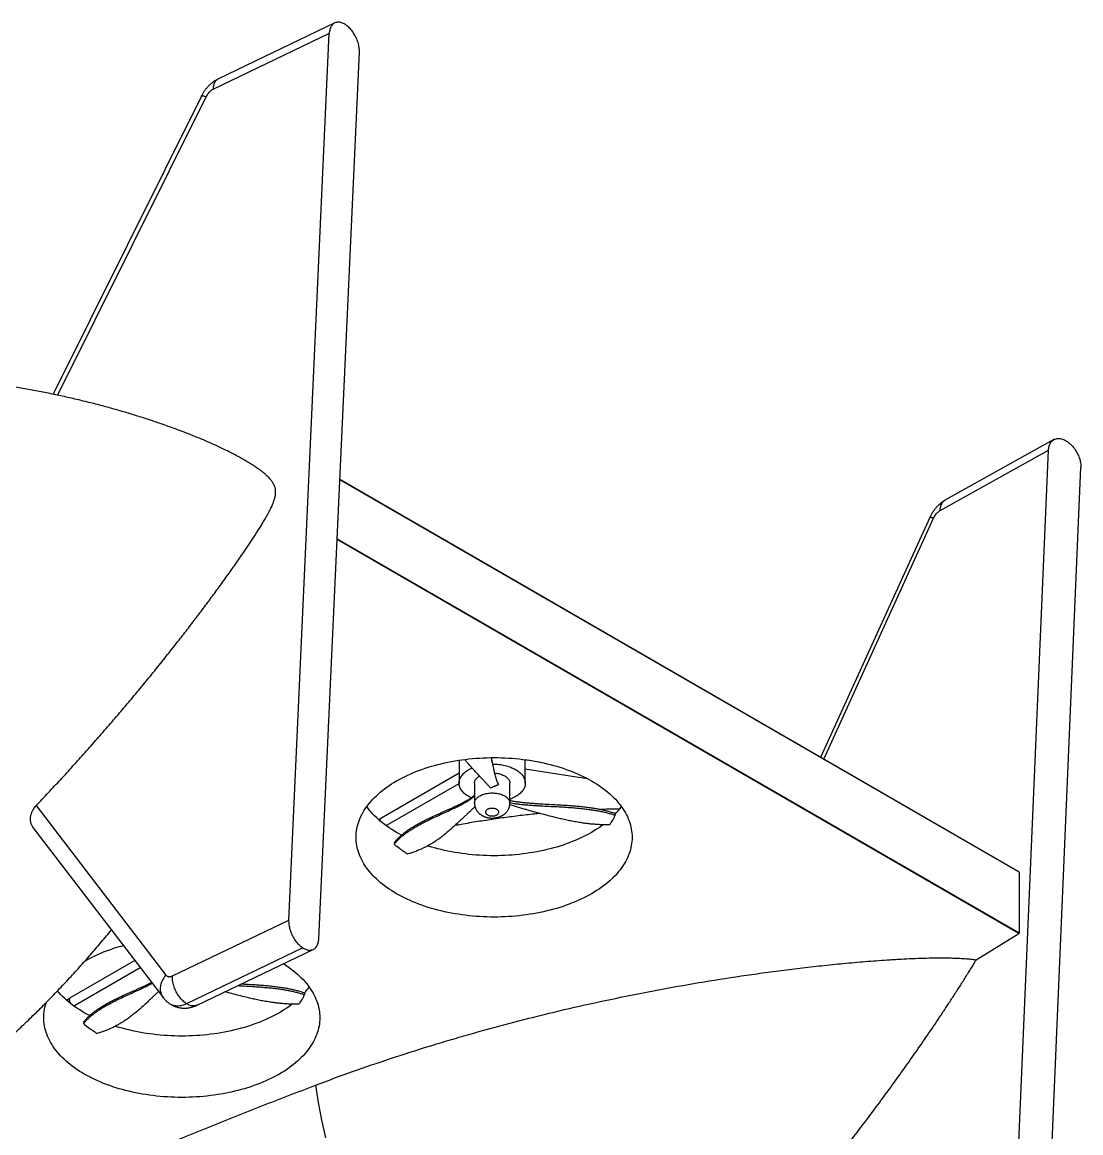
# Model space of a CAD drawing. Header units: millimetres. Extents: x 0 to 594, y 0 to 420.
# Drawn here: x 451.26 to 475.23, y 160.08 to 185.21 of the extents above; entities that cross this region are included whole.
import ezdxf

# ---------------------------------------------------------------- set-up
doc = ezdxf.new("R2010")
doc.units = ezdxf.units.MM

msp = doc.modelspace()

# ---------------------------------------------------------------- linework, layer by layer
at = {"color": 7, "linetype": 'Continuous', "lineweight": 25}
for p, q in [((458.334, 185.195), (455.701, 183.931)), ((458.209, 184.955), (455.576, 183.691)), ((457.291, 164.89), (458.209, 184.955)), ((457.973, 164.468), (458.891, 184.533)), ((455.314, 183.539), (451.956, 176.792)), ((455.421, 183.528), (452.057, 176.771)), ((474.618, 175.765), (472.162, 174.399)), ((472.039, 174.159), (474.495, 175.525)), ((473.638, 155.425), (474.495, 175.525)), ((474.37, 155.031), (475.226, 175.131)), ((473.833, 165.974), (458.448, 174.855)), ((473.831, 165.979), (458.449, 174.859)), ((471.805, 173.999), (469.335, 168.574)), ((469.409, 168.531), (471.895, 173.989)), ((473.826, 164.59), (458.386, 173.503)), ((458.387, 173.519), (473.833, 164.602)), ((461.149, 168.51), (461.149, 167.991)), ((462.649, 167.991), (462.649, 168.522)), ((463.003, 168.461), (462.649, 168.516)), ((461.149, 168.213), (459.378, 167.191)), ((462.649, 168.314), (464.048, 168.097)), ((459.497, 167.029), (461.149, 167.983)), ((461.499, 167.991), (461.499, 167.537)), ((462.02, 167.998), (462.044, 167.958)), ((462.299, 167.537), (462.299, 167.991)), ((451.571, 167.481), (454.511, 163.646)), ((464.686, 167.309), (464.685, 167.266)), ((451.5, 166.986), (454.455, 163.131)), ((459.357, 167.145), (459.357, 167.138)), ((459.684, 166.647), (459.681, 166.608)), ((473.833, 165.974), (473.833, 164.602)), ((454.657, 163.627), (457.291, 164.89)), ((472.86, 163.992), (473.826, 164.59)), ((457.613, 164.261), (454.979, 162.998)), ((455.215, 162.965), (457.848, 164.229)), ((453.807, 163.975), (452.343, 163.13)), ((452.443, 162.956), (453.93, 163.815)), ((457.651, 163.247), (457.651, 163.204)), ((452.649, 162.585), (452.646, 162.547))]:
    msp.add_line(p, q, dxfattribs=at)
at = {"color": 7, "linetype": 'Continuous', "lineweight": 25, "flags": 128}
for points in [[(458.57, 185.162), (458.549, 185.174), (458.528, 185.184), (458.508, 185.193), (458.487, 185.2), (458.467, 185.206), (458.447, 185.21), (458.428, 185.212), (458.409, 185.212), (458.39, 185.211), (458.373, 185.208), (458.355, 185.203), (458.339, 185.197), (458.323, 185.189), (458.308, 185.179), (458.294, 185.168), (458.281, 185.155), (458.269, 185.141), (458.257, 185.125), (458.247, 185.108), (458.238, 185.09), (458.231, 185.07), (458.224, 185.049), (458.219, 185.027), (458.214, 185.004), (458.211, 184.98), (458.209, 184.955)], [(458.891, 184.533), (458.892, 184.558), (458.891, 184.585), (458.889, 184.612), (458.886, 184.639), (458.882, 184.667), (458.876, 184.695), (458.869, 184.723), (458.861, 184.751), (458.852, 184.78), (458.842, 184.808), (458.831, 184.836), (458.818, 184.863), (458.805, 184.89), (458.791, 184.917), (458.776, 184.943), (458.76, 184.968), (458.743, 184.992), (458.726, 185.016), (458.708, 185.039), (458.689, 185.06), (458.67, 185.08), (458.651, 185.099), (458.631, 185.117), (458.611, 185.133), (458.59, 185.148), (458.57, 185.162)], [(455.701, 183.931), (455.689, 183.925), (455.674, 183.916), (455.66, 183.904), (455.647, 183.892), (455.635, 183.877), (455.624, 183.862), (455.614, 183.844), (455.605, 183.826), (455.597, 183.806), (455.59, 183.785), (455.585, 183.763), (455.581, 183.74), (455.578, 183.716), (455.576, 183.691)], [(455.314, 183.539), (455.316, 183.541), (455.319, 183.544), (455.325, 183.545), (455.331, 183.546), (455.34, 183.546), (455.35, 183.545), (455.361, 183.543), (455.374, 183.54), (455.388, 183.537), (455.404, 183.533), (455.421, 183.528)], [(455.576, 183.691), (455.56, 183.683), (455.544, 183.673), (455.528, 183.661), (455.512, 183.648), (455.497, 183.634), (455.482, 183.618), (455.468, 183.602), (455.455, 183.584), (455.443, 183.566), (455.431, 183.547), (455.421, 183.528)], [(474.495, 175.525), (474.497, 175.55), (474.5, 175.574), (474.504, 175.597), (474.51, 175.62), (474.517, 175.641), (474.525, 175.661), (474.535, 175.68), (474.545, 175.697), (474.557, 175.713), (474.57, 175.728), (474.584, 175.741), (474.599, 175.753), (474.615, 175.764), (474.632, 175.772), (474.649, 175.779), (474.668, 175.785), (474.687, 175.788), (474.707, 175.791), (474.727, 175.791), (474.748, 175.79), (474.769, 175.787), (474.791, 175.782), (474.812, 175.776), (474.834, 175.768), (474.856, 175.758), (474.879, 175.747)], [(474.879, 175.747), (474.901, 175.734), (474.923, 175.72), (474.944, 175.705), (474.966, 175.688), (474.987, 175.669), (475.007, 175.65), (475.027, 175.629), (475.046, 175.608), (475.065, 175.585), (475.083, 175.561), (475.1, 175.536), (475.117, 175.511), (475.132, 175.485), (475.146, 175.459), (475.16, 175.432), (475.172, 175.404), (475.183, 175.376), (475.193, 175.349), (475.202, 175.321), (475.209, 175.293), (475.215, 175.265), (475.22, 175.237), (475.224, 175.21), (475.226, 175.183), (475.227, 175.157), (475.226, 175.131)], [(472.039, 174.159), (472.041, 174.184), (472.044, 174.208), (472.049, 174.231), (472.054, 174.253), (472.061, 174.275), (472.069, 174.295), (472.079, 174.313), (472.089, 174.331), (472.101, 174.347), (472.114, 174.362), (472.128, 174.375), (472.143, 174.387), (472.159, 174.397), (472.162, 174.399)], [(471.895, 173.989), (471.879, 173.993), (471.865, 173.997), (471.852, 174), (471.84, 174.002), (471.83, 174.003), (471.822, 174.004), (471.815, 174.004), (471.81, 174.003), (471.807, 174.001), (471.805, 173.999)], [(471.895, 173.989), (471.904, 174.009), (471.915, 174.028), (471.926, 174.047), (471.939, 174.065), (471.952, 174.082), (471.966, 174.098), (471.98, 174.113), (471.994, 174.127), (472.009, 174.139), (472.024, 174.15), (472.039, 174.159)], [(464.151, 168.04), (464.208, 168.006), (464.264, 167.972), (464.318, 167.936), (464.37, 167.9), (464.421, 167.863), (464.47, 167.825), (464.517, 167.786), (464.562, 167.747), (464.606, 167.707), (464.648, 167.667), (464.688, 167.625), (464.726, 167.584), (464.762, 167.541), (464.796, 167.498), (464.829, 167.455), (464.859, 167.411), (464.887, 167.367), (464.914, 167.322), (464.938, 167.277), (464.96, 167.232), (464.98, 167.186), (464.998, 167.14), (465.014, 167.093), (465.028, 167.047), (465.04, 167), (465.049, 166.953), (465.057, 166.906), (465.062, 166.859), (465.065, 166.812), (465.067, 166.765), (465.065, 166.717), (465.062, 166.67), (465.057, 166.623), (465.049, 166.576), (465.04, 166.529), (465.028, 166.482), (465.014, 166.436), (464.998, 166.39), (464.98, 166.343), (464.96, 166.298), (464.938, 166.252), (464.914, 166.207), (464.887, 166.162), (464.859, 166.118), (464.829, 166.074), (464.796, 166.031), (464.762, 165.988), (464.726, 165.946), (464.688, 165.904), (464.648, 165.863), (464.606, 165.822), (464.562, 165.782), (464.517, 165.743), (464.47, 165.704), (464.421, 165.666), (464.37, 165.629), (464.318, 165.593), (464.264, 165.557), (464.208, 165.523), (464.151, 165.489), (464.093, 165.456), (464.033, 165.424), (463.971, 165.393), (463.908, 165.363), (463.844, 165.333), (463.778, 165.305), (463.712, 165.278), (463.644, 165.252), (463.574, 165.226), (463.504, 165.202), (463.433, 165.179), (463.36, 165.157), (463.287, 165.136), (463.213, 165.117), (463.137, 165.098), (463.061, 165.08), (462.985, 165.064), (462.907, 165.049), (462.829, 165.035), (462.75, 165.022), (462.671, 165.01), (462.591, 165), (462.511, 164.991), (462.43, 164.983), (462.349, 164.976), (462.268, 164.97), (462.187, 164.966), (462.105, 164.963), (462.023, 164.961), (461.942, 164.961), (461.86, 164.961), (461.778, 164.963), (461.696, 164.966), (461.615, 164.97), (461.534, 164.976), (461.453, 164.983), (461.372, 164.991), (461.292, 165), (461.212, 165.01), (461.133, 165.022), (461.054, 165.035), (460.976, 165.049), (460.898, 165.064), (460.822, 165.08), (460.746, 165.098), (460.67, 165.117), (460.596, 165.136), (460.523, 165.157), (460.45, 165.179), (460.379, 165.202), (460.309, 165.226), (460.24, 165.252), (460.172, 165.278), (460.105, 165.305), (460.039, 165.333), (459.975, 165.363), (459.912, 165.393), (459.851, 165.424), (459.79, 165.456), (459.732, 165.489), (459.675, 165.523), (459.619, 165.557), (459.565, 165.593), (459.513, 165.629), (459.462, 165.666), (459.413, 165.704), (459.366, 165.743), (459.321, 165.782), (459.277, 165.822), (459.235, 165.863), (459.195, 165.904), (459.157, 165.946), (459.121, 165.988), (459.087, 166.031), (459.054, 166.074), (459.024, 166.118), (458.996, 166.162), (458.969, 166.207), (458.945, 166.252), (458.923, 166.298), (458.903, 166.343), (458.885, 166.39), (458.869, 166.436), (458.855, 166.482), (458.843, 166.529), (458.834, 166.576), (458.826, 166.623), (458.821, 166.67), (458.818, 166.717), (458.817, 166.765), (458.818, 166.812), (458.821, 166.859), (458.826, 166.906), (458.834, 166.953), (458.843, 167), (458.855, 167.047), (458.869, 167.093), (458.885, 167.14), (458.903, 167.186), (458.923, 167.232), (458.945, 167.277), (458.969, 167.322), (458.996, 167.367), (459.024, 167.411), (459.054, 167.455), (459.087, 167.498), (459.121, 167.541), (459.157, 167.584), (459.195, 167.625), (459.235, 167.667), (459.277, 167.707), (459.321, 167.747), (459.366, 167.786), (459.413, 167.825), (459.462, 167.863), (459.513, 167.9), (459.565, 167.936), (459.619, 167.972), (459.675, 168.006), (459.732, 168.04), (459.79, 168.073), (459.851, 168.105), (459.912, 168.136), (459.975, 168.167), (460.039, 168.196), (460.105, 168.224), (460.172, 168.251), (460.24, 168.278), (460.309, 168.303), (460.379, 168.327), (460.45, 168.35), (460.523, 168.372), (460.596, 168.393), (460.67, 168.413), (460.746, 168.431), (460.822, 168.449), (460.898, 168.465), (460.976, 168.48), (461.054, 168.494), (461.133, 168.507), (461.212, 168.519), (461.292, 168.529), (461.372, 168.538), (461.453, 168.546), (461.534, 168.553), (461.615, 168.559), (461.696, 168.563), (461.778, 168.566), (461.86, 168.568), (461.942, 168.569), (462.023, 168.568), (462.105, 168.566), (462.187, 168.563), (462.268, 168.559), (462.349, 168.553), (462.43, 168.546), (462.511, 168.538), (462.591, 168.529), (462.671, 168.519), (462.75, 168.507), (462.829, 168.494), (462.907, 168.48), (462.985, 168.465), (463.061, 168.449), (463.137, 168.431), (463.213, 168.413), (463.287, 168.393), (463.36, 168.372), (463.433, 168.35), (463.504, 168.327), (463.574, 168.303), (463.644, 168.278), (463.712, 168.251), (463.778, 168.224), (463.844, 168.196), (463.908, 168.167), (463.971, 168.136), (464.033, 168.105), (464.093, 168.073), (464.151, 168.04)], [(461.906, 168.424), (461.908, 168.424), (461.945, 168.423), (461.981, 168.421), (462.017, 168.418), (462.052, 168.415), (462.088, 168.41), (462.122, 168.404), (462.157, 168.397), (462.191, 168.39), (462.224, 168.381), (462.256, 168.372), (462.287, 168.361), (462.318, 168.35), (462.347, 168.338), (462.376, 168.325), (462.403, 168.311), (462.43, 168.297)], [(461.418, 167.658), (461.395, 167.67), (461.369, 167.685), (461.344, 167.7), (461.32, 167.715), (461.298, 167.732), (461.277, 167.749), (461.257, 167.767), (461.239, 167.785), (461.223, 167.803), (461.208, 167.823), (461.195, 167.842), (461.183, 167.862), (461.173, 167.882), (461.165, 167.902), (461.159, 167.923), (461.154, 167.944), (461.151, 167.965), (461.149, 167.985), (461.15, 168.006), (461.152, 168.027), (461.156, 168.048), (461.162, 168.069), (461.169, 168.089), (461.178, 168.109), (461.189, 168.129), (461.201, 168.149), (461.215, 168.168), (461.231, 168.187), (461.248, 168.206), (461.267, 168.224), (461.287, 168.241), (461.309, 168.258), (461.332, 168.274), (461.356, 168.289), (461.382, 168.304), (461.409, 168.318), (461.437, 168.331), (461.443, 168.334)], [(461.95, 168.22), (461.972, 168.218), (461.999, 168.214), (462.024, 168.21), (462.049, 168.205), (462.074, 168.198), (462.097, 168.191), (462.12, 168.183), (462.142, 168.174), (462.163, 168.164), (462.182, 168.154)], [(462.182, 168.154), (462.2, 168.143), (462.217, 168.131), (462.233, 168.118), (462.247, 168.105), (462.259, 168.091), (462.27, 168.077), (462.279, 168.063), (462.287, 168.048), (462.293, 168.033), (462.297, 168.018), (462.299, 168.002), (462.299, 167.991)], [(462.43, 168.297), (462.455, 168.282), (462.478, 168.266), (462.501, 168.249), (462.522, 168.232), (462.541, 168.215), (462.559, 168.196), (462.576, 168.178), (462.59, 168.159), (462.604, 168.139), (462.615, 168.119), (462.625, 168.099), (462.634, 168.079), (462.64, 168.058), (462.645, 168.038), (462.648, 168.017), (462.649, 167.996), (462.649, 167.975), (462.647, 167.954), (462.643, 167.933), (462.637, 167.913), (462.63, 167.892), (462.621, 167.872), (462.61, 167.852), (462.597, 167.832), (462.583, 167.813), (462.568, 167.794), (462.55, 167.776), (462.532, 167.758), (462.511, 167.74), (462.49, 167.724), (462.467, 167.707), (462.442, 167.692), (462.417, 167.677), (462.39, 167.663), (462.362, 167.65), (462.333, 167.637), (462.303, 167.626), (462.299, 167.624)], [(461.499, 167.991), (461.499, 167.995), (461.501, 168.01), (461.504, 168.025), (461.509, 168.04), (461.515, 168.055), (461.524, 168.07), (461.534, 168.084), (461.545, 168.098), (461.559, 168.112), (461.573, 168.125), (461.59, 168.137), (461.607, 168.148), (461.612, 168.151)], [(461.499, 167.537), (461.499, 167.541), (461.501, 167.557), (461.504, 167.572), (461.509, 167.587), (461.515, 167.602), (461.524, 167.617), (461.534, 167.631), (461.545, 167.645), (461.559, 167.658), (461.573, 167.671), (461.59, 167.684), (461.607, 167.695), (461.626, 167.706), (461.646, 167.716), (461.667, 167.726), (461.69, 167.734), (461.713, 167.742), (461.737, 167.749), (461.762, 167.754), (461.787, 167.759), (461.813, 167.763), (461.839, 167.766), (461.866, 167.768), (461.893, 167.768), (461.919, 167.768), (461.946, 167.767), (461.972, 167.765), (461.999, 167.761), (462.024, 167.757), (462.049, 167.752), (462.074, 167.745), (462.097, 167.738), (462.12, 167.73), (462.142, 167.721), (462.163, 167.711), (462.182, 167.701), (462.2, 167.689), (462.217, 167.678), (462.233, 167.665), (462.247, 167.652), (462.259, 167.638), (462.27, 167.624), (462.279, 167.61), (462.287, 167.595), (462.293, 167.58), (462.297, 167.564), (462.299, 167.549), (462.299, 167.537)], [(459.846, 166.815), (459.79, 166.844), (459.732, 166.877), (459.675, 166.911), (459.619, 166.946), (459.565, 166.981), (459.513, 167.017), (459.462, 167.055), (459.413, 167.092), (459.366, 167.131), (459.321, 167.17), (459.277, 167.21), (459.235, 167.251), (459.195, 167.292), (459.157, 167.334), (459.121, 167.376), (459.087, 167.419), (459.057, 167.459)], [(461.793, 167.272), (461.805, 167.266), (461.819, 167.26), (461.833, 167.256), (461.848, 167.252), (461.863, 167.249), (461.879, 167.248), (461.895, 167.247), (461.912, 167.247), (461.928, 167.248), (461.943, 167.251), (461.959, 167.254), (461.973, 167.258), (461.987, 167.263), (461.999, 167.269), (462.011, 167.276), (462.021, 167.283), (462.03, 167.291), (462.037, 167.299), (462.043, 167.308), (462.047, 167.317), (462.049, 167.326), (462.049, 167.336), (462.048, 167.345), (462.045, 167.354), (462.04, 167.363), (462.034, 167.372), (462.026, 167.38), (462.016, 167.388), (462.005, 167.395), (461.993, 167.401), (461.98, 167.406), (461.966, 167.411), (461.951, 167.415), (461.936, 167.417), (461.92, 167.419), (461.903, 167.42), (461.887, 167.42), (461.871, 167.418), (461.855, 167.416), (461.84, 167.413), (461.826, 167.409), (461.812, 167.404), (461.799, 167.398), (461.788, 167.391), (461.778, 167.384), (461.769, 167.376), (461.762, 167.368), (461.756, 167.359), (461.752, 167.35), (461.75, 167.34), (461.749, 167.331), (461.751, 167.322), (461.754, 167.312), (461.759, 167.303), (461.765, 167.295), (461.773, 167.287), (461.782, 167.279), (461.793, 167.272)], [(459.378, 167.191), (459.372, 167.187), (459.367, 167.181), (459.363, 167.174), (459.36, 167.165), (459.358, 167.155), (459.357, 167.145)], [(464.412, 167.048), (464.37, 167.017), (464.318, 166.981), (464.264, 166.946), (464.208, 166.911), (464.151, 166.877), (464.093, 166.844), (464.033, 166.812), (463.971, 166.781), (463.908, 166.751), (463.844, 166.722), (463.778, 166.693), (463.712, 166.666), (463.644, 166.64), (463.574, 166.615), (463.504, 166.59), (463.433, 166.567), (463.36, 166.545), (463.287, 166.524), (463.213, 166.505), (463.137, 166.486), (463.061, 166.469), (462.985, 166.452), (462.907, 166.437), (462.829, 166.423), (462.75, 166.41), (462.671, 166.399), (462.591, 166.388), (462.511, 166.379), (462.43, 166.371), (462.349, 166.364), (462.268, 166.359), (462.187, 166.354), (462.105, 166.351), (462.023, 166.349), (461.942, 166.349), (461.86, 166.349), (461.778, 166.351), (461.696, 166.354), (461.615, 166.359), (461.534, 166.364), (461.453, 166.371), (461.372, 166.379), (461.292, 166.388), (461.212, 166.399), (461.133, 166.41), (461.054, 166.423), (460.976, 166.437), (460.898, 166.452), (460.822, 166.469), (460.746, 166.486), (460.67, 166.505), (460.596, 166.524), (460.523, 166.545), (460.45, 166.567), (460.44, 166.571)], [(457.291, 164.89), (457.29, 164.865), (457.291, 164.838), (457.293, 164.812), (457.296, 164.784), (457.301, 164.757), (457.306, 164.728), (457.313, 164.7), (457.321, 164.672), (457.33, 164.644), (457.34, 164.616), (457.352, 164.588), (457.364, 164.56), (457.377, 164.533), (457.391, 164.506), (457.406, 164.48), (457.422, 164.455), (457.439, 164.431), (457.456, 164.407), (457.474, 164.385), (457.493, 164.363), (457.512, 164.343), (457.532, 164.324), (457.552, 164.306), (457.572, 164.29), (457.592, 164.275), (457.613, 164.261)], [(457.613, 164.261), (457.633, 164.249), (457.654, 164.239), (457.674, 164.23), (457.695, 164.223), (457.715, 164.217), (457.735, 164.214), (457.754, 164.211), (457.773, 164.211), (457.792, 164.212), (457.81, 164.215), (457.827, 164.22), (457.844, 164.226), (457.859, 164.234), (457.874, 164.244), (457.888, 164.255), (457.902, 164.268), (457.914, 164.282), (457.925, 164.298), (457.935, 164.315), (457.944, 164.334), (457.952, 164.353), (457.958, 164.374), (457.964, 164.396), (457.968, 164.419), (457.971, 164.443), (457.973, 164.468)], [(452.683, 163.971), (452.719, 163.991), (452.779, 164.023), (452.841, 164.054), (452.904, 164.085), (452.968, 164.114), (453.034, 164.142), (453.1, 164.169), (453.168, 164.196), (453.238, 164.221), (453.308, 164.245), (453.379, 164.268), (453.452, 164.29), (453.525, 164.311), (453.546, 164.316)], [(457.171, 163.904), (457.193, 163.89), (457.247, 163.854), (457.299, 163.818), (457.35, 163.781), (457.399, 163.743), (457.446, 163.704), (457.491, 163.665), (457.535, 163.625), (457.577, 163.585), (457.617, 163.543), (457.655, 163.502), (457.691, 163.459), (457.725, 163.416), (457.758, 163.373), (457.788, 163.329), (457.816, 163.285), (457.843, 163.24), (457.867, 163.195), (457.889, 163.149), (457.909, 163.104), (457.927, 163.058), (457.943, 163.011), (457.957, 162.965), (457.969, 162.918), (457.978, 162.871), (457.986, 162.824), (457.991, 162.777), (457.994, 162.73), (457.995, 162.683), (457.994, 162.635), (457.991, 162.588), (457.986, 162.541), (457.978, 162.494), (457.969, 162.447), (457.957, 162.4), (457.943, 162.354), (457.927, 162.307), (457.909, 162.261), (457.889, 162.216), (457.867, 162.17), (457.843, 162.125), (457.816, 162.08), (457.788, 162.036), (457.758, 161.992), (457.725, 161.949), (457.691, 161.906), (457.655, 161.864), (457.617, 161.822), (457.577, 161.781), (457.535, 161.74), (457.491, 161.7), (457.446, 161.661), (457.399, 161.622), (457.35, 161.584), (457.299, 161.547), (457.247, 161.511), (457.193, 161.475), (457.137, 161.441), (457.08, 161.407), (457.022, 161.374), (456.962, 161.342), (456.9, 161.311), (456.837, 161.281), (456.773, 161.251), (456.707, 161.223), (456.64, 161.196), (456.572, 161.17), (456.503, 161.144), (456.433, 161.12), (456.362, 161.097), (456.289, 161.075), (456.216, 161.054), (456.142, 161.035), (456.066, 161.016), (455.99, 160.998), (455.914, 160.982), (455.836, 160.967), (455.758, 160.953), (455.679, 160.94), (455.6, 160.928), (455.52, 160.918), (455.44, 160.909), (455.359, 160.901), (455.278, 160.894), (455.197, 160.888), (455.116, 160.884), (455.034, 160.881), (454.952, 160.879), (454.87, 160.879), (454.789, 160.879), (454.707, 160.881), (454.625, 160.884), (454.544, 160.888), (454.463, 160.894), (454.382, 160.901), (454.301, 160.909), (454.221, 160.918), (454.141, 160.928), (454.062, 160.94), (453.983, 160.953), (453.905, 160.967), (453.827, 160.982), (453.751, 160.998), (453.675, 161.016), (453.599, 161.035), (453.525, 161.054), (453.452, 161.075), (453.379, 161.097), (453.308, 161.12), (453.238, 161.144), (453.168, 161.17), (453.1, 161.196), (453.034, 161.223), (452.968, 161.251), (452.904, 161.281), (452.841, 161.311), (452.779, 161.342), (452.719, 161.374), (452.661, 161.407), (452.604, 161.441), (452.548, 161.475), (452.494, 161.511), (452.442, 161.547), (452.391, 161.584), (452.342, 161.622), (452.295, 161.661), (452.25, 161.7), (452.206, 161.74), (452.164, 161.781), (452.124, 161.822), (452.086, 161.864), (452.05, 161.906), (452.016, 161.949), (451.983, 161.992), (451.953, 162.036), (451.925, 162.08), (451.898, 162.125), (451.874, 162.17), (451.852, 162.216), (451.832, 162.261), (451.814, 162.307), (451.798, 162.354), (451.784, 162.4), (451.772, 162.447), (451.763, 162.494), (451.755, 162.541), (451.75, 162.588), (451.747, 162.635), (451.745, 162.683), (451.747, 162.73), (451.75, 162.777), (451.755, 162.824), (451.763, 162.871), (451.772, 162.918), (451.784, 162.965), (451.798, 163.011), (451.804, 163.031)], [(454.455, 163.131), (454.451, 163.135), (454.438, 163.154), (454.426, 163.175), (454.416, 163.196), (454.407, 163.219), (454.4, 163.242), (454.395, 163.266), (454.391, 163.29), (454.389, 163.315), (454.389, 163.341), (454.39, 163.367), (454.393, 163.393), (454.398, 163.419), (454.404, 163.445), (454.412, 163.471), (454.422, 163.497), (454.433, 163.523), (454.446, 163.549), (454.46, 163.574), (454.475, 163.599), (454.492, 163.623), (454.511, 163.646)], [(454.511, 163.646), (454.52, 163.636), (454.53, 163.627), (454.541, 163.62), (454.553, 163.615), (454.566, 163.611), (454.58, 163.609), (454.595, 163.609), (454.61, 163.611), (454.625, 163.615), (454.641, 163.62), (454.657, 163.627)], [(454.979, 162.998), (454.959, 163.011), (454.938, 163.026), (454.918, 163.043), (454.898, 163.06), (454.879, 163.079), (454.86, 163.1), (454.841, 163.121), (454.823, 163.144), (454.806, 163.167), (454.789, 163.192), (454.773, 163.217), (454.758, 163.243), (454.744, 163.269), (454.73, 163.297), (454.718, 163.324), (454.707, 163.352), (454.697, 163.38), (454.688, 163.408), (454.68, 163.437), (454.673, 163.465), (454.667, 163.493), (454.663, 163.521), (454.659, 163.548), (454.658, 163.575), (454.657, 163.601), (454.657, 163.627)], [(452.783, 162.728), (452.779, 162.73), (452.719, 162.762), (452.661, 162.795), (452.604, 162.829), (452.548, 162.864), (452.494, 162.899), (452.442, 162.935), (452.391, 162.972), (452.342, 163.01), (452.295, 163.049), (452.25, 163.088), (452.206, 163.128), (452.164, 163.169), (452.124, 163.21), (452.086, 163.252), (452.054, 163.289)], [(452.343, 163.13), (452.337, 163.126), (452.332, 163.12), (452.328, 163.112), (452.325, 163.104), (452.323, 163.094), (452.322, 163.084)], [(457.369, 162.987), (457.35, 162.972), (457.299, 162.935), (457.247, 162.899), (457.193, 162.864), (457.137, 162.829), (457.08, 162.795), (457.022, 162.762), (456.962, 162.73), (456.9, 162.699), (456.837, 162.669), (456.773, 162.639), (456.707, 162.611), (456.64, 162.584), (456.572, 162.558), (456.503, 162.533), (456.433, 162.508), (456.362, 162.485), (456.289, 162.463), (456.216, 162.442), (456.142, 162.423), (456.066, 162.404), (455.99, 162.386), (455.914, 162.37), (455.836, 162.355), (455.758, 162.341), (455.679, 162.328), (455.6, 162.317), (455.52, 162.306), (455.44, 162.297), (455.359, 162.289), (455.278, 162.282), (455.197, 162.277), (455.116, 162.272), (455.034, 162.269), (454.952, 162.267), (454.87, 162.267), (454.789, 162.267), (454.707, 162.269), (454.625, 162.272), (454.544, 162.277), (454.463, 162.282), (454.382, 162.289), (454.301, 162.297), (454.221, 162.306), (454.141, 162.317), (454.062, 162.328), (453.983, 162.341), (453.905, 162.355), (453.827, 162.37), (453.751, 162.386), (453.675, 162.404), (453.599, 162.423), (453.525, 162.442), (453.452, 162.463), (453.379, 162.485), (453.367, 162.489)], [(454.979, 162.998), (454.953, 162.986), (454.926, 162.975), (454.9, 162.966), (454.874, 162.959), (454.848, 162.953), (454.823, 162.949), (454.798, 162.946), (454.773, 162.945), (454.75, 162.945), (454.726, 162.948), (454.704, 162.951), (454.682, 162.957), (454.661, 162.964), (454.641, 162.972), (454.621, 162.982), (454.613, 162.987)], [(455.215, 162.965), (455.21, 162.963), (455.194, 162.956), (455.176, 162.952), (455.158, 162.949), (455.14, 162.947), (455.121, 162.948), (455.101, 162.95), (455.082, 162.954), (455.061, 162.959), (455.041, 162.967), (455.02, 162.975), (455, 162.986), (454.979, 162.998)], [(457.898, 161.154), (457.926, 160.958), (457.957, 160.761), (457.993, 160.564), (458.032, 160.365), (458.076, 160.166), (458.123, 159.966)]]:
    msp.add_lwpolyline(points, dxfattribs=at)
at = {"color": 7, "linetype": 'Continuous', "lineweight": 25}
for centre, radius, start, end in [((463.457, 168.453), 1.692, 316.6072, 324.025), ((456.417, 164.345), 1.652, 318.3381, 324.0878), ((452.473, 163.09), 0.151, 182.5279, 214.1668), ((452.424, 162.99), 0.0385, 261.517, 298.7253)]:
    msp.add_arc(centre, radius, start, end, dxfattribs=at)
for centre, start_param, end_param in [((473.826, 165.97), 5.48143, 6.266909), ((473.826, 164.598), 3.910633, 5.48143)]:
    msp.add_ellipse(centre, major_axis=(0.00475, 0.00881), ratio=0.556891, start_param=start_param, end_param=end_param, dxfattribs=at)
for points, knots in [([(455.701, 183.931), (455.693, 183.927), (455.675, 183.918), (455.647, 183.903), (455.619, 183.886), (455.591, 183.867), (455.564, 183.847), (455.537, 183.825), (455.511, 183.802), (455.486, 183.778), (455.462, 183.753), (455.439, 183.727), (455.416, 183.701), (455.395, 183.673), (455.375, 183.644), (455.356, 183.614), (455.338, 183.584), (455.324, 183.559), (455.317, 183.544), (455.314, 183.539)], [0, 0, 0, 0, 0.049219, 0.108954, 0.169054, 0.229665, 0.290716, 0.352126, 0.413809, 0.475675, 0.537629, 0.599621, 0.661624, 0.723634, 0.785667, 0.847754, 0.909937, 0.972257, 1, 1, 1, 1]), ([(455.072, 175.876), (455.033, 175.891), (454.951, 175.923), (454.826, 175.97), (454.696, 176.018), (454.564, 176.066), (454.43, 176.113), (454.294, 176.16), (454.157, 176.206), (454.017, 176.251), (453.876, 176.296), (453.733, 176.34), (453.588, 176.384), (453.442, 176.426), (453.294, 176.468), (453.144, 176.51), (452.992, 176.55), (452.839, 176.589), (452.685, 176.628), (452.529, 176.665), (452.371, 176.702), (452.212, 176.738), (452.051, 176.772), (451.89, 176.806), (451.726, 176.839), (451.562, 176.87), (451.396, 176.9), (451.229, 176.93), (451.06, 176.958), (450.891, 176.984), (450.72, 177.01), (450.548, 177.034), (450.375, 177.057), (450.201, 177.079), (450.026, 177.1), (449.85, 177.119), (449.673, 177.137), (449.495, 177.154), (449.316, 177.169), (449.136, 177.183), (448.956, 177.195), (448.774, 177.206), (448.592, 177.216), (448.409, 177.224), (448.226, 177.23), (448.042, 177.236), (447.857, 177.24), (447.671, 177.242), (447.485, 177.243), (447.298, 177.242), (447.111, 177.24), (446.924, 177.236), (446.735, 177.231), (446.547, 177.224), (446.358, 177.216), (446.168, 177.206), (445.979, 177.195), (445.789, 177.182), (445.598, 177.168), (445.408, 177.152), (445.217, 177.134), (445.025, 177.115), (444.834, 177.094), (444.643, 177.072), (444.451, 177.048), (444.259, 177.023), (444.122, 177.004), (444.048, 176.993), (444.039, 176.991)], [0, 0, 0, 0, 0.01259, 0.026128, 0.039757, 0.053478, 0.067287, 0.081182, 0.095163, 0.109227, 0.123373, 0.137599, 0.151903, 0.166283, 0.180738, 0.195266, 0.209864, 0.224532, 0.239267, 0.254068, 0.268934, 0.283861, 0.298849, 0.313896, 0.329001, 0.344161, 0.359376, 0.374643, 0.389961, 0.405328, 0.420743, 0.436205, 0.451713, 0.467263, 0.482857, 0.498491, 0.514165, 0.529877, 0.545627, 0.561412, 0.577232, 0.593086, 0.608973, 0.62489, 0.640838, 0.656816, 0.672822, 0.688855, 0.704914, 0.720999, 0.737108, 0.753241, 0.769396, 0.785574, 0.801773, 0.817992, 0.834231, 0.850489, 0.866764, 0.883058, 0.899368, 0.915694, 0.932036, 0.948393, 0.964764, 0.981148, 0.997546, 1, 1, 1, 1]), ([(451.571, 167.481), (451.665, 167.579), (451.852, 167.776), (452.13, 168.076), (452.407, 168.378), (452.681, 168.683), (452.954, 168.992), (453.225, 169.303), (453.495, 169.617), (453.762, 169.934), (454.027, 170.253), (454.29, 170.576), (454.55, 170.901), (454.794, 171.21), (455.02, 171.501), (455.229, 171.775), (455.436, 172.051), (455.642, 172.328), (455.842, 172.604), (456.037, 172.877), (456.205, 173.117), (456.35, 173.33), (456.472, 173.513), (456.572, 173.668), (456.65, 173.792), (456.707, 173.885), (456.759, 173.972), (456.804, 174.052), (456.843, 174.124), (456.881, 174.198), (456.912, 174.265), (456.937, 174.325), (456.955, 174.372), (456.968, 174.413), (456.978, 174.449), (456.986, 174.485), (456.992, 174.521), (456.996, 174.556), (456.996, 174.59), (456.994, 174.626), (456.988, 174.661), (456.979, 174.697), (456.966, 174.73), (456.95, 174.763), (456.931, 174.796), (456.909, 174.828), (456.881, 174.863), (456.846, 174.901), (456.8, 174.946), (456.748, 174.993), (456.688, 175.041), (456.615, 175.094), (456.529, 175.154), (456.429, 175.218), (456.328, 175.279), (456.225, 175.338), (456.099, 175.407), (455.947, 175.487), (455.77, 175.574), (455.59, 175.658), (455.407, 175.739), (455.234, 175.812), (455.122, 175.856), (455.072, 175.876)], [0, 0, 0, 0, 0.032306, 0.064614, 0.096922, 0.129228, 0.161534, 0.193842, 0.226151, 0.258457, 0.290764, 0.323073, 0.355383, 0.38769, 0.414276, 0.440865, 0.467455, 0.494043, 0.520629, 0.54595, 0.571271, 0.588184, 0.605098, 0.622009, 0.630381, 0.638754, 0.647125, 0.653474, 0.659829, 0.666178, 0.672519, 0.676969, 0.681418, 0.68446, 0.687505, 0.690545, 0.693663, 0.69678, 0.699997, 0.703214, 0.707106, 0.710998, 0.714998, 0.718999, 0.723743, 0.728491, 0.733238, 0.740453, 0.747669, 0.757463, 0.767259, 0.777054, 0.7922, 0.807347, 0.822498, 0.837649, 0.852798, 0.878022, 0.903247, 0.928472, 0.95404, 0.97961, 1, 1, 1, 1]), ([(472.162, 174.399), (472.154, 174.395), (472.137, 174.385), (472.111, 174.368), (472.084, 174.349), (472.057, 174.329), (472.031, 174.307), (472.006, 174.284), (471.982, 174.26), (471.958, 174.234), (471.935, 174.208), (471.914, 174.181), (471.893, 174.153), (471.873, 174.124), (471.855, 174.094), (471.838, 174.064), (471.821, 174.034), (471.811, 174.012), (471.806, 174.001), (471.805, 173.999)], [0, 0, 0, 0, 0.050285, 0.111279, 0.172746, 0.234862, 0.297536, 0.360656, 0.42409, 0.487691, 0.551328, 0.614929, 0.678454, 0.741902, 0.8053, 0.8687, 0.932168, 0.992355, 1, 1, 1, 1]), ([(461.861, 167.881), (461.848, 167.895), (461.823, 167.922), (461.783, 167.967), (461.742, 168.012), (461.699, 168.059), (461.655, 168.106), (461.61, 168.153), (461.552, 168.215), (461.481, 168.291), (461.399, 168.382), (461.331, 168.461), (461.293, 168.51), (461.279, 168.527)], [0, 0, 0, 0, 0.074322, 0.148418, 0.222435, 0.296434, 0.370441, 0.444466, 0.518512, 0.6543, 0.790073, 0.925747, 1, 1, 1, 1]), ([(461.873, 168.568), (461.879, 168.547), (461.892, 168.493), (461.91, 168.405), (461.93, 168.307), (461.948, 168.224), (461.965, 168.156), (461.98, 168.103), (461.994, 168.059), (462.007, 168.025), (462.019, 167.999), (462.031, 167.976), (462.04, 167.964), (462.044, 167.958)], [0, 0, 0, 0, 0.094065, 0.241619, 0.389182, 0.536697, 0.623119, 0.709419, 0.795624, 0.846431, 0.897318, 0.948421, 1, 1, 1, 1]), ([(461.875, 168.568), (461.877, 168.56), (461.881, 168.545), (461.883, 168.53), (461.885, 168.523)], [0, 0, 0, 0, 0.510674, 1, 1, 1, 1]), ([(461.898, 168.46), (461.896, 168.47), (461.892, 168.491), (461.887, 168.512), (461.885, 168.523)], [0, 0, 0, 0, 0.500068, 1, 1, 1, 1]), ([(461.861, 167.881), (461.867, 167.884), (461.88, 167.892), (461.896, 167.9), (461.912, 167.907), (461.928, 167.915), (461.948, 167.923), (461.964, 167.93), (461.979, 167.936), (461.997, 167.942), (462.014, 167.948), (462.029, 167.953), (462.037, 167.956), (462.044, 167.958), (462.044, 167.958)], [0.3317162, 0.3317162, 0.3317162, 0.3317162, 0.3493305, 0.37314, 0.3787422, 0.3969495, 0.420759, 0.4375658, 0.4445686, 0.4683781, 0.4921876, 0.4963893, 0.5159971, 0.5176143, 0.5176143, 0.5176143, 0.5176143]), ([(459.681, 166.608), (459.697, 166.627), (459.729, 166.666), (459.782, 166.721), (459.84, 166.774), (459.902, 166.826), (459.969, 166.876), (460.044, 166.927), (460.127, 166.979), (460.219, 167.032), (460.313, 167.083), (460.41, 167.132), (460.523, 167.187), (460.651, 167.246), (460.793, 167.31), (460.936, 167.375), (461.059, 167.433), (461.161, 167.484), (461.243, 167.527), (461.312, 167.567), (461.37, 167.603), (461.415, 167.635), (461.459, 167.668), (461.486, 167.692), (461.499, 167.703)], [0, 0, 0, 0, 0.041863, 0.083498, 0.125035, 0.166586, 0.208247, 0.250079, 0.300282, 0.350395, 0.400497, 0.45064, 0.50083, 0.571114, 0.641393, 0.711678, 0.78194, 0.823102, 0.864207, 0.905267, 0.929466, 0.953703, 0.978044, 1, 1, 1, 1]), ([(459.684, 166.647), (459.7, 166.666), (459.731, 166.704), (459.785, 166.76), (459.843, 166.813), (459.905, 166.864), (459.972, 166.914), (460.047, 166.965), (460.13, 167.017), (460.222, 167.07), (460.317, 167.121), (460.414, 167.169), (460.527, 167.223), (460.655, 167.282), (460.798, 167.346), (460.941, 167.409), (461.065, 167.466), (461.167, 167.515), (461.249, 167.557), (461.319, 167.596), (461.376, 167.63), (461.421, 167.66), (461.463, 167.689), (461.488, 167.711), (461.499, 167.721)], [0, 0, 0, 0, 0.042135, 0.08404, 0.125847, 0.167669, 0.209603, 0.25171, 0.302245, 0.352689, 0.403124, 0.453599, 0.50412, 0.574857, 0.645567, 0.716235, 0.786775, 0.828008, 0.869059, 0.909858, 0.93375, 0.957516, 0.981163, 1, 1, 1, 1]), ([(451.571, 167.481), (451.559, 167.468), (451.536, 167.442), (451.508, 167.403), (451.487, 167.366), (451.47, 167.331), (451.457, 167.296), (451.447, 167.26), (451.44, 167.225), (451.437, 167.191), (451.437, 167.156), (451.441, 167.122), (451.448, 167.09), (451.458, 167.059), (451.472, 167.029), (451.486, 167.005), (451.496, 166.991), (451.5, 166.986)], [0, 0, 0, 0, 0.085402, 0.171836, 0.237173, 0.302509, 0.369769, 0.43703, 0.501927, 0.566824, 0.63362, 0.700417, 0.765072, 0.829727, 0.896264, 0.962802, 1, 1, 1, 1]), ([(461.51, 167.457), (461.492, 167.44), (461.454, 167.405), (461.397, 167.352), (461.341, 167.3), (461.286, 167.248), (461.231, 167.196), (461.162, 167.131), (461.078, 167.052), (460.978, 166.96), (460.886, 166.881), (460.802, 166.812), (460.727, 166.754), (460.649, 166.698), (460.567, 166.645), (460.487, 166.596), (460.408, 166.553), (460.331, 166.515), (460.251, 166.479), (460.168, 166.446), (460.081, 166.415), (460.021, 166.397), (459.991, 166.388)], [0, 0, 0, 0, 0.03962, 0.081446, 0.123262, 0.165082, 0.206913, 0.248756, 0.325488, 0.402212, 0.47888, 0.531131, 0.583392, 0.635711, 0.688089, 0.740205, 0.783446, 0.82658, 0.86969, 0.912881, 0.956271, 1, 1, 1, 1]), ([(461.499, 167.538), (461.499, 167.537), (461.499, 167.529), (461.5, 167.514), (461.502, 167.492), (461.507, 167.471), (461.512, 167.45), (461.519, 167.43), (461.527, 167.41), (461.537, 167.391), (461.548, 167.372), (461.56, 167.355), (461.574, 167.338), (461.588, 167.321), (461.604, 167.306), (461.621, 167.291), (461.64, 167.278), (461.655, 167.267), (461.665, 167.262), (461.668, 167.26)], [0, 0, 0, 0, 0.006345, 0.069931, 0.133201, 0.196221, 0.259071, 0.321831, 0.384589, 0.447443, 0.510495, 0.573861, 0.637664, 0.702038, 0.767121, 0.833049, 0.899946, 0.967902, 1, 1, 1, 1]), ([(461.668, 167.26), (461.674, 167.257), (461.686, 167.25), (461.706, 167.24), (461.728, 167.231), (461.752, 167.223), (461.776, 167.216), (461.801, 167.21), (461.826, 167.206), (461.851, 167.203), (461.876, 167.201), (461.902, 167.201), (461.927, 167.201), (461.953, 167.204), (461.978, 167.207), (462.004, 167.212), (462.029, 167.218), (462.054, 167.225), (462.078, 167.234), (462.102, 167.245), (462.125, 167.257), (462.147, 167.269), (462.166, 167.283), (462.184, 167.297), (462.2, 167.312), (462.216, 167.327), (462.23, 167.344), (462.244, 167.362), (462.257, 167.382), (462.268, 167.403), (462.277, 167.424), (462.285, 167.445), (462.291, 167.467), (462.296, 167.488), (462.298, 167.51), (462.299, 167.527), (462.299, 167.536), (462.299, 167.537)], [0, 0, 0, 0, 0.0221618, 0.0517542, 0.0815593, 0.1116589, 0.1419478, 0.1723059, 0.2026708, 0.2330173, 0.263352, 0.2937074, 0.3241324, 0.3546738, 0.3853836, 0.4163158, 0.4475089, 0.478974, 0.5106823, 0.5425407, 0.5743953, 0.6060918, 0.6341912, 0.661884, 0.6891786, 0.716103, 0.742695, 0.771937, 0.8008214, 0.8293055, 0.8574251, 0.885217, 0.9127163, 0.939956, 0.966968, 0.9937827, 1, 1, 1, 1]), ([(464.557, 167.047), (464.521, 167.047), (464.451, 167.047), (464.345, 167.05), (464.24, 167.056), (464.135, 167.065), (464.031, 167.077), (463.92, 167.092), (463.804, 167.111), (463.682, 167.134), (463.561, 167.159), (463.442, 167.186), (463.307, 167.218), (463.158, 167.256), (462.995, 167.299), (462.832, 167.344), (462.69, 167.384), (462.572, 167.418), (462.475, 167.446), (462.391, 167.472), (462.332, 167.491), (462.305, 167.501), (462.297, 167.504)], [0, 0, 0, 0, 0.044557, 0.088871, 0.13308, 0.177304, 0.221646, 0.266169, 0.319603, 0.37294, 0.426266, 0.479635, 0.533055, 0.60786, 0.682662, 0.757468, 0.832251, 0.876062, 0.919812, 0.963513, 0.989269, 1, 1, 1, 1]), ([(462.299, 167.599), (462.323, 167.594), (462.378, 167.583), (462.466, 167.57), (462.564, 167.558), (462.662, 167.548), (462.761, 167.539), (462.859, 167.532), (462.986, 167.524), (463.14, 167.515), (463.323, 167.506), (463.485, 167.496), (463.628, 167.487), (463.752, 167.478), (463.875, 167.466), (463.997, 167.453), (464.111, 167.438), (464.217, 167.422), (464.314, 167.404), (464.41, 167.384), (464.504, 167.362), (464.597, 167.337), (464.656, 167.318), (464.686, 167.309)], [0, 0, 0, 0, 0.029195, 0.0691779, 0.1093294, 0.1495986, 0.1899569, 0.2303833, 0.2708628, 0.3451738, 0.4195451, 0.4939102, 0.5446125, 0.5953377, 0.6461301, 0.6969899, 0.747604, 0.7896037, 0.8315046, 0.8733868, 0.9153493, 0.957509, 1, 1, 1, 1]), ([(462.299, 167.549), (462.32, 167.545), (462.373, 167.534), (462.46, 167.522), (462.559, 167.51), (462.658, 167.501), (462.757, 167.492), (462.857, 167.486), (462.984, 167.478), (463.139, 167.47), (463.321, 167.461), (463.484, 167.452), (463.627, 167.443), (463.751, 167.434), (463.874, 167.422), (463.996, 167.409), (464.11, 167.394), (464.216, 167.378), (464.314, 167.361), (464.41, 167.341), (464.504, 167.319), (464.596, 167.294), (464.656, 167.275), (464.685, 167.266)], [0, 0, 0, 0, 0.025893, 0.066588, 0.10724, 0.147882, 0.188528, 0.229184, 0.269851, 0.344429, 0.418998, 0.493513, 0.544298, 0.595091, 0.645941, 0.696848, 0.747501, 0.789527, 0.831449, 0.87335, 0.915327, 0.957499, 1, 1, 1, 1]), ([(464.784, 167.405), (464.745, 167.404), (464.645, 167.402), (464.504, 167.399), (464.403, 167.395), (464.361, 167.394)], [0, 0, 0, 0, 0.281958, 0.70397, 1, 1, 1, 1]), ([(459.378, 167.191), (459.374, 167.188), (459.363, 167.182), (459.348, 167.172), (459.336, 167.164), (459.332, 167.161)], [0, 0, 0, 0, 0.25478, 0.720536, 1, 1, 1, 1]), ([(462.983, 167.303), (462.941, 167.299), (462.837, 167.288), (462.672, 167.271), (462.489, 167.249), (462.305, 167.226), (462.121, 167.202), (461.937, 167.176), (461.752, 167.148), (461.567, 167.119), (461.383, 167.089), (461.211, 167.059), (461.101, 167.038), (461.053, 167.03)], [0, 0, 0, 0, 0.066335, 0.161291, 0.256371, 0.351571, 0.446885, 0.542311, 0.637843, 0.733478, 0.829212, 0.925041, 1, 1, 1, 1]), ([(464.557, 167.047), (464.563, 167.055), (464.588, 167.089), (464.624, 167.144), (464.655, 167.199), (464.673, 167.237), (464.681, 167.255), (464.685, 167.266)], [0.54077607, 0.54077607, 0.54077607, 0.54077607, 0.54761905, 0.57142857, 0.58823529, 0.5952381, 0.60374723, 0.60374723, 0.60374723, 0.60374723]), ([(459.681, 166.608), (459.692, 166.599), (459.738, 166.562), (459.813, 166.505), (459.893, 166.45), (459.948, 166.414), (459.976, 166.397), (459.991, 166.388)], [0.54077607, 0.54077607, 0.54077607, 0.54077607, 0.54761905, 0.57142857, 0.58823529, 0.5952381, 0.60374723, 0.60374723, 0.60374723, 0.60374723]), ([(451.076, 162.324), (451.114, 162.359), (451.199, 162.438), (451.329, 162.562), (451.467, 162.695), (451.604, 162.829), (451.739, 162.964), (451.873, 163.1), (452.006, 163.237), (452.137, 163.374), (452.267, 163.512), (452.396, 163.651), (452.523, 163.79), (452.648, 163.93), (452.773, 164.071), (452.895, 164.213), (453.017, 164.355), (453.137, 164.497), (453.223, 164.601), (453.27, 164.658), (453.277, 164.667)], [0, 0, 0, 0, 0.047801, 0.107145, 0.166431, 0.225657, 0.28482, 0.34392, 0.402953, 0.461918, 0.520812, 0.579633, 0.638379, 0.697047, 0.755635, 0.814139, 0.872559, 0.930889, 0.989129, 1, 1, 1, 1]), ([(457.898, 161.154), (458.453, 161.365), (459.02, 161.566), (459.889, 161.854), (460.182, 161.947), (460.515, 162.05), (460.552, 162.061), (460.626, 162.084), (460.737, 162.118), (460.849, 162.151), (461.072, 162.217), (461.222, 162.261), (461.671, 162.389), (461.972, 162.471), (462.577, 162.631), (462.881, 162.708), (463.493, 162.856), (463.801, 162.927), (464.419, 163.064), (464.729, 163.129), (465.354, 163.255), (465.667, 163.315), (466.298, 163.429), (466.615, 163.483), (467.252, 163.585), (467.573, 163.633), (468.056, 163.701), (468.217, 163.723), (468.541, 163.765), (468.703, 163.785), (469.029, 163.823), (469.192, 163.842), (469.52, 163.877), (469.684, 163.894), (470.014, 163.925), (470.179, 163.94), (470.511, 163.967), (470.678, 163.979), (470.887, 163.993), (470.929, 163.995), (471.013, 164.001), (471.055, 164.003), (471.181, 164.01), (471.265, 164.014), (471.433, 164.022), (471.517, 164.025), (471.685, 164.031), (471.769, 164.033), (471.937, 164.036), (472.021, 164.037), (472.147, 164.036), (472.19, 164.036), (472.274, 164.034), (472.316, 164.033), (472.4, 164.031), (472.442, 164.029), (472.506, 164.026), (472.527, 164.024), (472.569, 164.022), (472.59, 164.02), (472.653, 164.015), (472.695, 164.012), (472.778, 164.003), (472.819, 163.998), (472.86, 163.992)], [0, 0, 0, 0, 0.125, 0.125, 0.1875, 0.1875, 0.195313, 0.195313, 0.203125, 0.21875, 0.21875, 0.25, 0.25, 0.3125, 0.3125, 0.375, 0.375, 0.4375, 0.4375, 0.5, 0.5, 0.5625, 0.5625, 0.625, 0.625, 0.6875, 0.6875, 0.71875, 0.71875, 0.75, 0.75, 0.78125, 0.78125, 0.8125, 0.8125, 0.84375, 0.84375, 0.875, 0.875, 0.882813, 0.882813, 0.890625, 0.890625, 0.90625, 0.90625, 0.921875, 0.921875, 0.9375, 0.9375, 0.953125, 0.953125, 0.960938, 0.960938, 0.96875, 0.96875, 0.976562, 0.976562, 0.980469, 0.980469, 0.984375, 0.984375, 0.992187, 0.992187, 1, 1, 1, 1]), ([(468.305, 157.792), (468.508, 158.029), (468.709, 158.268), (469.109, 158.752), (469.307, 158.996), (469.701, 159.49), (469.896, 159.74), (470.283, 160.245), (470.475, 160.5), (470.856, 161.015), (471.045, 161.275), (471.326, 161.67), (471.419, 161.802), (471.605, 162.068), (471.697, 162.202), (471.881, 162.471), (471.972, 162.607), (472.108, 162.811), (472.154, 162.879), (472.221, 162.982), (472.244, 163.016), (472.289, 163.085), (472.312, 163.12), (472.379, 163.223), (472.423, 163.292), (472.512, 163.431), (472.557, 163.5), (472.644, 163.64), (472.688, 163.71), (472.775, 163.85), (472.818, 163.921), (472.86, 163.992)], [0, 0, 0, 0, 0.125, 0.125, 0.25, 0.25, 0.375, 0.375, 0.5, 0.5, 0.625, 0.625, 0.6875, 0.6875, 0.75, 0.75, 0.8125, 0.8125, 0.84375, 0.84375, 0.859375, 0.859375, 0.875, 0.875, 0.90625, 0.90625, 0.9375, 0.9375, 0.96875, 0.96875, 1, 1, 1, 1]), ([(452.646, 162.547), (452.662, 162.566), (452.694, 162.604), (452.747, 162.66), (452.805, 162.713), (452.868, 162.765), (452.934, 162.815), (453.009, 162.866), (453.092, 162.918), (453.184, 162.971), (453.278, 163.022), (453.376, 163.071), (453.488, 163.125), (453.616, 163.184), (453.758, 163.249), (453.902, 163.314), (454.024, 163.372), (454.124, 163.421), (454.176, 163.449), (454.2, 163.462)], [0, 0, 0, 0, 0.048652, 0.097038, 0.145311, 0.193599, 0.242016, 0.290631, 0.348976, 0.407214, 0.465441, 0.523715, 0.582044, 0.663725, 0.745401, 0.827083, 0.908738, 0.956576, 1, 1, 1, 1]), ([(452.649, 162.585), (452.665, 162.605), (452.696, 162.643), (452.75, 162.698), (452.808, 162.752), (452.87, 162.803), (452.937, 162.853), (453.012, 162.904), (453.095, 162.956), (453.187, 163.009), (453.282, 163.059), (453.379, 163.108), (453.492, 163.162), (453.62, 163.221), (453.763, 163.284), (453.907, 163.348), (454.03, 163.405), (454.123, 163.449), (454.168, 163.473), (454.185, 163.482)], [0, 0, 0, 0, 0.049301, 0.098333, 0.147251, 0.196185, 0.245251, 0.294519, 0.353649, 0.412673, 0.471685, 0.530745, 0.589858, 0.672626, 0.755362, 0.838048, 0.920585, 0.968831, 1, 1, 1, 1]), ([(456.136, 163.407), (456.186, 163.405), (456.297, 163.399), (456.449, 163.391), (456.592, 163.382), (456.716, 163.372), (456.839, 163.361), (456.961, 163.348), (457.075, 163.333), (457.181, 163.317), (457.279, 163.3), (457.375, 163.28), (457.469, 163.257), (457.561, 163.233), (457.621, 163.214), (457.651, 163.204)], [0, 0, 0, 0, 0.095553, 0.211551, 0.290607, 0.369678, 0.448835, 0.528083, 0.606934, 0.672356, 0.737617, 0.802843, 0.868189, 0.933838, 1, 1, 1, 1]), ([(456.221, 163.448), (456.243, 163.447), (456.326, 163.442), (456.45, 163.435), (456.593, 163.426), (456.717, 163.416), (456.84, 163.405), (456.962, 163.392), (457.076, 163.377), (457.182, 163.361), (457.28, 163.343), (457.375, 163.323), (457.47, 163.301), (457.562, 163.276), (457.622, 163.257), (457.651, 163.247)], [0, 0, 0, 0, 0.044637, 0.167033, 0.250484, 0.333971, 0.41757, 0.501279, 0.584585, 0.653711, 0.722676, 0.791609, 0.860675, 0.930065, 1, 1, 1, 1]), ([(452.343, 163.13), (452.339, 163.127), (452.328, 163.121), (452.31, 163.109), (452.289, 163.094), (452.274, 163.082), (452.267, 163.076), (452.266, 163.075)], [0, 0, 0, 0, 0.148421, 0.419744, 0.690775, 0.96153, 1, 1, 1, 1]), ([(454.344, 163.274), (454.332, 163.263), (454.3, 163.233), (454.251, 163.187), (454.196, 163.135), (454.127, 163.069), (454.043, 162.991), (453.943, 162.899), (453.851, 162.819), (453.767, 162.751), (453.692, 162.693), (453.614, 162.637), (453.533, 162.583), (453.452, 162.535), (453.373, 162.492), (453.296, 162.454), (453.216, 162.418), (453.133, 162.385), (453.047, 162.354), (452.986, 162.336), (452.956, 162.327)], [0, 0, 0, 0, 0.031288, 0.077496, 0.123715, 0.169947, 0.254729, 0.339501, 0.424212, 0.481945, 0.539688, 0.597496, 0.655368, 0.712952, 0.760728, 0.808387, 0.85602, 0.903741, 0.951683, 1, 1, 1, 1]), ([(454.455, 163.131), (454.461, 163.123), (454.473, 163.107), (454.493, 163.085), (454.515, 163.062), (454.538, 163.042), (454.562, 163.022), (454.587, 163.004), (454.604, 162.992), (454.613, 162.987), (454.613, 162.987)], [0, 0, 0, 0, 0.1351834, 0.2804623, 0.4250828, 0.5690091, 0.7123095, 0.8550516, 0.9973021, 1, 1, 1, 1]), ([(457.522, 162.986), (457.487, 162.986), (457.416, 162.985), (457.311, 162.989), (457.205, 162.995), (457.101, 163.004), (456.996, 163.016), (456.886, 163.031), (456.769, 163.05), (456.647, 163.073), (456.526, 163.098), (456.407, 163.125), (456.272, 163.157), (456.124, 163.195), (455.977, 163.234), (455.886, 163.259), (455.848, 163.269)], [0, 0, 0, 0, 0.06073, 0.121129, 0.181385, 0.241661, 0.302098, 0.362781, 0.43561, 0.508307, 0.580989, 0.65373, 0.726539, 0.828497, 0.93045, 1, 1, 1, 1]), ([(457.522, 162.986), (457.528, 162.994), (457.554, 163.028), (457.589, 163.083), (457.62, 163.138), (457.638, 163.176), (457.646, 163.194), (457.651, 163.204)], [0.54077607, 0.54077607, 0.54077607, 0.54077607, 0.54761905, 0.57142857, 0.58823529, 0.5952381, 0.60374723, 0.60374723, 0.60374723, 0.60374723]), ([(452.427, 162.947), (452.428, 162.947), (452.432, 162.95), (452.437, 162.953), (452.442, 162.956), (452.443, 162.956)], [0, 0, 0, 0, 0.068571, 0.869629, 1, 1, 1, 1]), ([(454.613, 162.987), (454.622, 162.982), (454.639, 162.972), (454.666, 162.958), (454.694, 162.945), (454.722, 162.934), (454.75, 162.924), (454.78, 162.916), (454.809, 162.91), (454.839, 162.904), (454.869, 162.901), (454.899, 162.899), (454.929, 162.898), (454.96, 162.899), (454.99, 162.901), (455.021, 162.905), (455.051, 162.91), (455.081, 162.917), (455.112, 162.925), (455.142, 162.935), (455.171, 162.946), (455.196, 162.956), (455.21, 162.963), (455.215, 162.965)], [0, 0, 0, 0, 0.0475, 0.095796, 0.143986, 0.192093, 0.240143, 0.288162, 0.336175, 0.384213, 0.432305, 0.480484, 0.528785, 0.577244, 0.625903, 0.674801, 0.723984, 0.773496, 0.823381, 0.873681, 0.924434, 0.975672, 1, 1, 1, 1]), ([(452.646, 162.547), (452.657, 162.538), (452.703, 162.501), (452.778, 162.444), (452.858, 162.389), (452.914, 162.353), (452.941, 162.336), (452.956, 162.327)], [0.54077607, 0.54077607, 0.54077607, 0.54077607, 0.54761905, 0.57142857, 0.58823529, 0.5952381, 0.60374723, 0.60374723, 0.60374723, 0.60374723]), ([(438.109, 152.178), (438.306, 152.278), (438.839, 152.551), (439.713, 152.992), (440.662, 153.466), (441.547, 153.905), (442.367, 154.308), (443.189, 154.708), (444.015, 155.107), (444.844, 155.503), (445.677, 155.898), (446.513, 156.29), (447.352, 156.679), (448.195, 157.066), (448.998, 157.431), (449.761, 157.773), (450.483, 158.093), (451.208, 158.412), (451.937, 158.727), (452.668, 159.041), (453.402, 159.352), (454.141, 159.66), (454.834, 159.945), (455.48, 160.207), (456.081, 160.447), (456.684, 160.685), (457.289, 160.921), (457.695, 161.076), (457.898, 161.154)], [0, 0, 0, 0, 0.031374, 0.084801, 0.138227, 0.180963, 0.2237, 0.266437, 0.309174, 0.351911, 0.39467, 0.437431, 0.480192, 0.522953, 0.565712, 0.601872, 0.638032, 0.674193, 0.710353, 0.746513, 0.782675, 0.818837, 0.854998, 0.883998, 0.912999, 0.942, 0.971, 1, 1, 1, 1])]:
    msp.add_open_spline(points, degree=3, knots=knots, dxfattribs=at)

doc.saveas('drawing.dxf')
